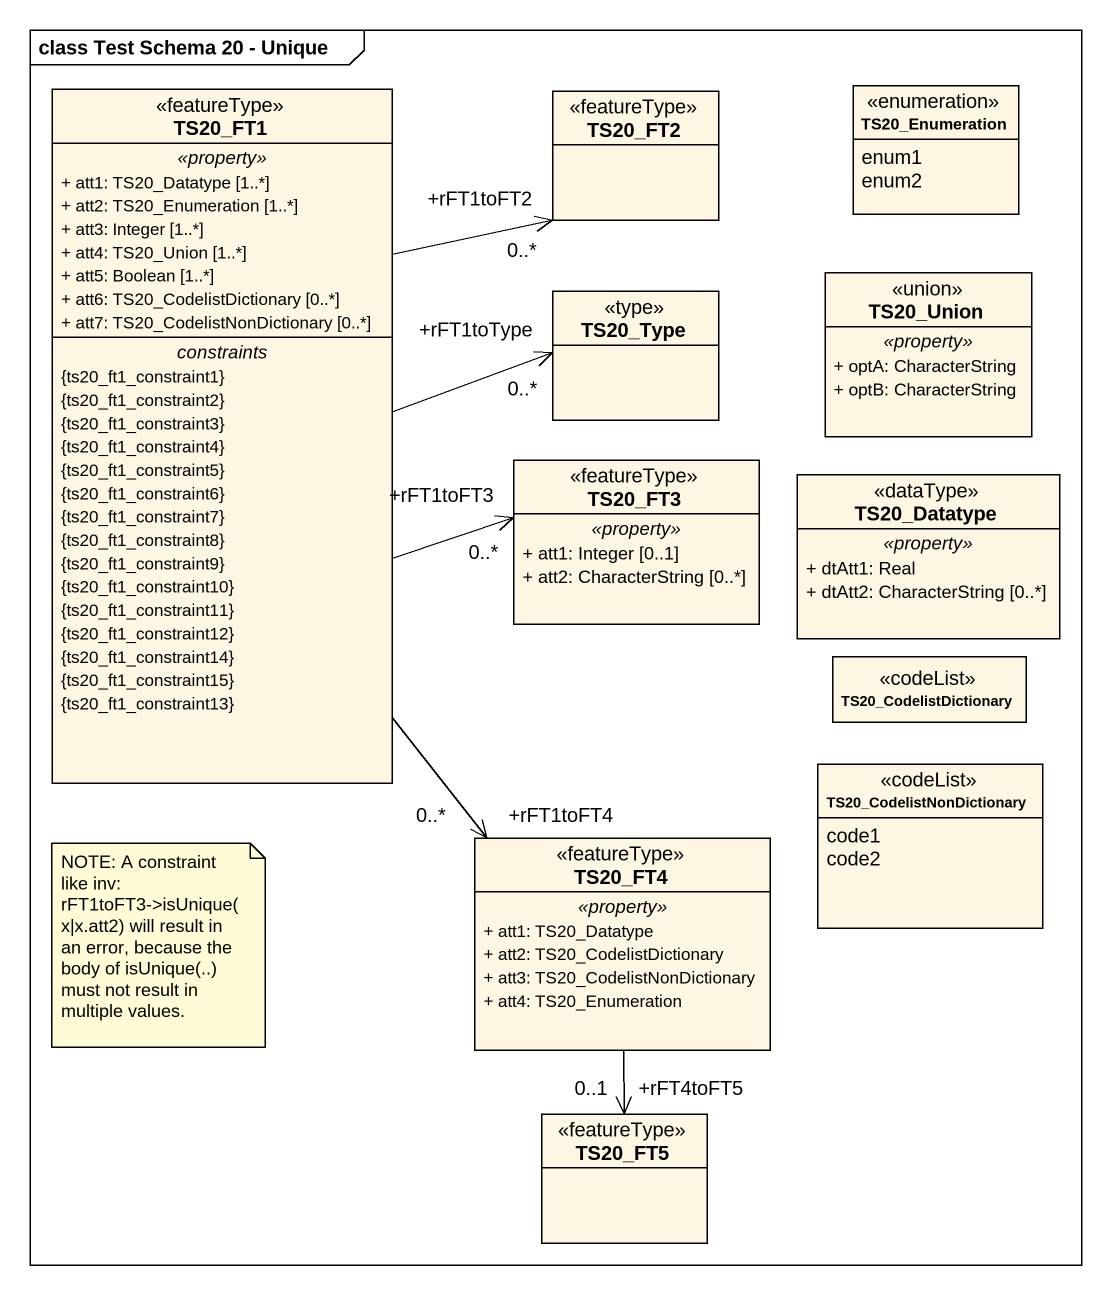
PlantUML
@startuml
mainframe class Test Schema 20 - Unique
hide circle
hide empty members
skinparam classAttributeIconSize 0
class TS20_FT1 <<featureType>> {
  .. <<property>> ..
  + att1: TS20_Datatype [1..*]
  + att2: TS20_Enumeration [1..*]
  + att3: Integer [1..*]
  + att4: TS20_Union [1..*]
  + att5: Boolean [1..*]
  + att6: TS20_CodelistDictionary [0..*]
  + att7: TS20_CodelistNonDictionary [0..*]
  -- constraints --
  {ts20_ft1_constraint1}
  {ts20_ft1_constraint2}
  {ts20_ft1_constraint3}
  {ts20_ft1_constraint4}
  {ts20_ft1_constraint5}
  {ts20_ft1_constraint6}
  {ts20_ft1_constraint7}
  {ts20_ft1_constraint8}
  {ts20_ft1_constraint9}
  {ts20_ft1_constraint10}
  {ts20_ft1_constraint11}
  {ts20_ft1_constraint12}
  {ts20_ft1_constraint14}
  {ts20_ft1_constraint15}
  {ts20_ft1_constraint13}
}
class TS20_FT2 <<featureType>>
enum TS20_Enumeration {
  enum1
  enum2
}
class TS20_Type <<type>>
class TS20_Union <<union>> {
  .. <<property>> ..
  + optA: CharacterString
  + optB: CharacterString
}
class TS20_FT3 <<featureType>> {
  .. <<property>> ..
  + att1: Integer [0..1]
  + att2: CharacterString [0..*]
}
class TS20_Datatype <<dataType>> {
  .. <<property>> ..
  + dtAtt1: Real
  + dtAtt2: CharacterString [0..*]
}
class TS20_CodelistDictionary <<codeList>>
class TS20_CodelistNonDictionary <<codeList>> {
  code1
  code2
}
class TS20_FT4 <<featureType>> {
  .. <<property>> ..
  + att1: TS20_Datatype
  + att2: TS20_CodelistDictionary
  + att3: TS20_CodelistNonDictionary
  + att4: TS20_Enumeration
}
class TS20_FT5 <<featureType>>
TS20_FT1 -up-> "+rFT1toFT2\n0..*" TS20_FT2
TS20_FT1 -right-> "+rFT1toType\n0..*" TS20_Type
TS20_FT1 -right-> "+rFT1toFT3\n0..*" TS20_FT3
TS20_FT1 --> "+rFT1toFT4\n0..*" TS20_FT4
TS20_FT4 --> "+rFT4toFT5\n0..1" TS20_FT5
note as N1
  NOTE: A constraint like inv: rFT1toFT3->isUnique(x|x.att2) will result in an error, because the body of isUnique(..) must not result in multiple values.
end note
@enduml
